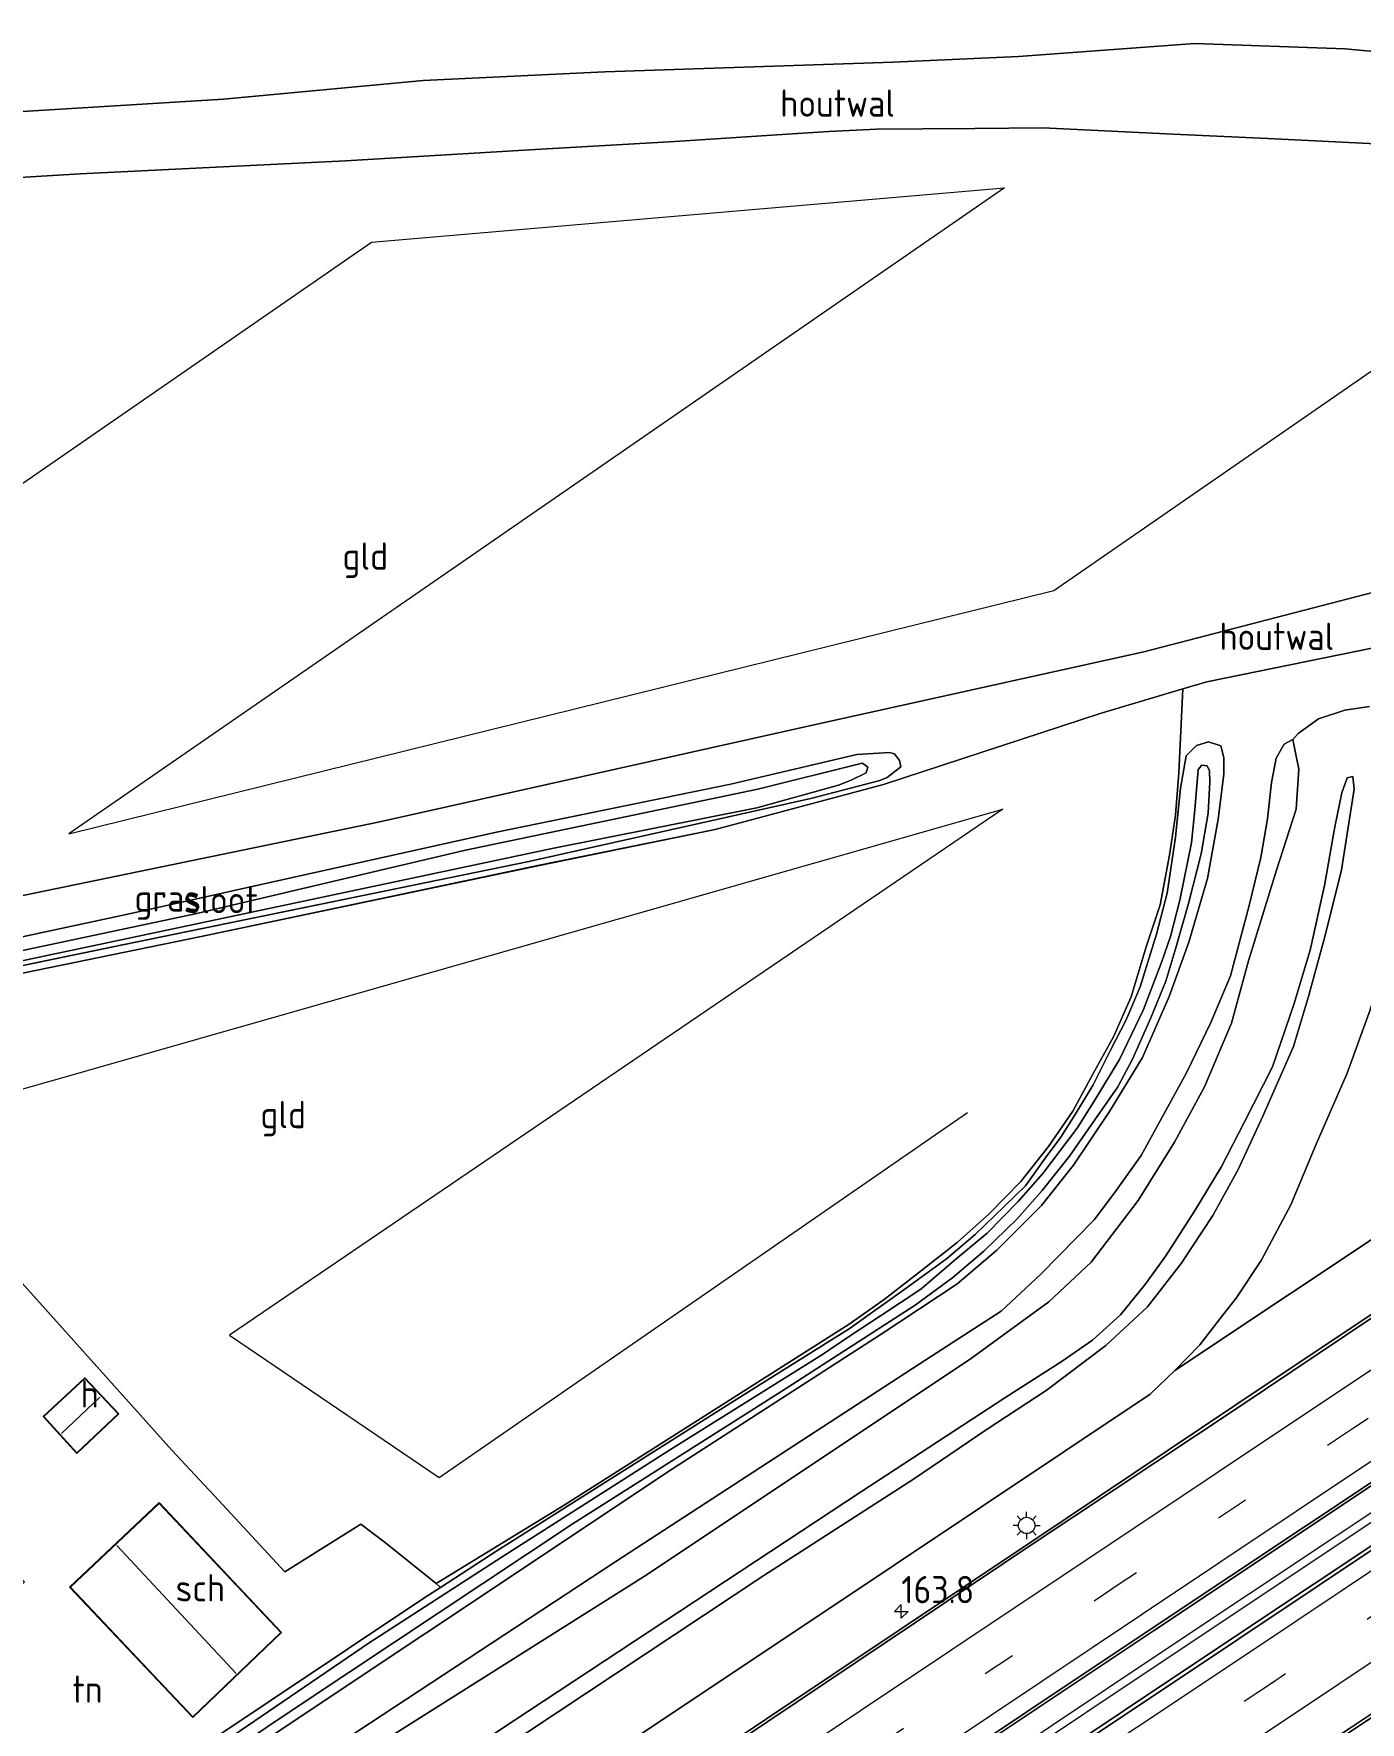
# Model space of a CAD drawing. Extents: x 253736 to 255979, y 477184 to 479215.
# Drawn here: x 254677 to 254798.5, y 477970.5 to 478125.2 of the extents above; entities that cross this region are included whole.
import ezdxf
from ezdxf.enums import TextEntityAlignment as Align

# ---------------------------------------------------------------- set-up
doc = ezdxf.new("R2010")
doc.units = 0
doc.linetypes.add('39strp', pattern=[12, 3, -9])
for name, color, linetype, lineweight in [('af-bs-doorgang', 8, 'Continuous', 18), ('af-bs-rasterhekwerk', 8, 'hekwerk', 18), ('as-bs-kilometr', 8, 'Continuous', 18), ('bp-b5-bomenstruiken', 8, 'Continuous', 18), ('bp-b5-grasland', 8, 'Continuous', 18), ('bp-b5-houtwal', 8, 'houtwal', 18), ('gr-bs-geleiderail', 8, 'geleiderail', 18), ('gw-bs-insteekwatergang', 8, 'Continuous', 18), ('gw-bs-kruinlijn', 8, 'Continuous', 18), ('gw-bs-teenlijn', 8, 'Continuous', 18), ('kd-bs-dakrand', 8, 'Continuous', 18), ('kd-bs-maaiveldlijn', 8, 'Continuous', 18), ('kd-bs-nok', 8, 'Continuous', 18), ('mk-bs-39streep 0.15', 8, '39strp', 18), ('mk-bs-streep 0.15', 8, 'Continuous', 18), ('og-b5-bebouwing', 8, 'Continuous', 18), ('og-b5-grond_ingericht', 8, 'Continuous', 18), ('og-b5-water', 8, 'Continuous', 18), ('og-bs-hoogtelijn', 8, 'Continuous', 18), ('og-bs-terreinafscheiding', 8, 'Continuous', 18), ('vh-b5-verh_soort', 8, 'Continuous', 18), ('wh-bs-waterlijn', 8, 'Continuous', 18), ('wm-bs-lichtmast', 8, 'Continuous', 18)]:
    doc.layers.add(name, color=color, linetype=linetype, lineweight=lineweight)
doc.styles.add('rtw_iso', font='isocp.shx')
doc.linetypes.add('geleiderail', pattern='A,2,-1,[175,RTW.shx,S=0.5,R=0,X=0,Y=0],-1', length=4)
doc.linetypes.add('hekwerk', pattern='A,7,-1.5,[1,RTW.shx,S=0.75,R=0,X=0,Y=0],-1.5', length=10)
doc.linetypes.add('houtwal', pattern='A,8,-1,[1,RTW.shx,S=0.75,R=45,X=0,Y=0],-1,8,-1,[4,RTW.shx,S=0.75,R=0,X=0,Y=0],-1', length=20)

# ---------------------------------------------------------------- blocks, each defined once
blk = doc.blocks.new('dtbattr-r')
at = {"style": 'rtw_iso'}
blk.add_attdef('TAG', text='', height=2.5, dxfattribs=at).set_placement((0, 0), align=Align.MIDDLE_CENTER)
blk = doc.blocks.new('RW1 Buren totaal_ACAD_1_FMEBLOCK81')
at = {"layer": 'og-b5-grond_ingericht'}
for points in [[(11.21, 8.34, 23.44), (12.99, 6.45, 23.43), (19.44, -0.56, 23.52), (26.42, 3.82, 23.41), (28.67, 2.11, 23.47), (33.32, -1.62, 23.43), (33.71, -1.97, 23.27), (32.28, -2.9, 23.31), (11.11, -17.04, 23.32), (-6.31, -28.56, 23.22), (-8.95, -25.8, 23.23), (-33.71, 1.65, 23.33), (-29.72, 6.82, 23.45), (-7.01, 28.56, 23.21), (9.09, 10.59, 23.43)], [(4.26, 13.92, 23.6), (1.13, 17.23, 23.6), (-2.69, 13.69, 23.6), (0.4, 10.3, 23.6)], [(-13.15, 8.06, 23.59), (-20.46, 1.14, 23.59), (-11.58, -8.26, 23.59), (-9.54, -6.38, 23.59), (-8.64, -7.22, 23.59), (-6.82, -5.48, 23.59), (-7.66, -4.59, 23.59), (-4.41, -1.46, 23.59)], [(-0.26, -1.96, 23.4), (11.03, -13.89, 23.4), (19.14, -6.1, 23.4), (7.94, 5.79, 23.4)]]:
    blk.add_polyline3d(points, close=True, dxfattribs=at)
blk = doc.blocks.new('RW1 Buren totaal_ACAD_1_FMEBLOCK85')
at = {"layer": 'bp-b5-grasland'}
for points in [[(68.41, 42.64, 23.9), (70.11, 40.15, 24.29), (49.96, 26.55, 24.31), (48.93, 25.79, 24.33), (48.1, 25, 24.33), (43.46, 20.61, 24.32), (22.61, -0.41, 24.1), (19.68, -3.24, 24.08), (18.08, -4.76, 24.08), (17.1, -5.62, 24.07), (15.92, -6.74, 24.07), (15.02, -7.41, 24.07), (13.95, -8.21, 24.06), (12.74, -9.11, 24.06), (10.45, -10.72, 23.97), (8.88, -11.73, 23.94), (7.82, -12.48, 23.93), (7.34, -12.73, 23.92), (-1.29, -17.69, 23.91), (-12.99, -23.71, 23.96), (-21.99, -27.29, 24.01), (-35.44, -31.88, 23.97), (-42.27, -34.07, 23.98), (-42.54, -34.16, 23.99), (-42.71, -34.21, 23.99), (-43.09, -34.35, 24), (-43.23, -34.4, 23.99), (-44.02, -34.69, 23.98), (-53.02, -37.94, 23.94), (-60.26, -40.93, 24), (-69.07, -45.64, 24.07), (-70.11, -45.6, 24.08), (-69.83, -45.42, 24.03), (-68.12, -43.99, 24.02), (-55.67, -35.74, 24.04), (-32.34, -20.11, 24.06), (-13.61, -7.76, 24.11), (6.65, 5.88, 24.14), (26.74, 19.24, 24.16), (49.57, 34.39, 24.18), (66.36, 45.64, 24.24)], [(61.24, 39.18, 23.92), (60.22, 40.95, 23.92), (58.49, 39.86, 23.92), (59.57, 38.17, 23.92)], [(44.74, 28.09, 23.88), (43.46, 29.86, 23.88), (41.69, 28.65, 23.88), (42.94, 26.89, 23.88)], [(29.57, 14.38, 23.85), (28.45, 16.01, 23.85), (26.79, 14.9, 23.85), (28.02, 13.18, 23.85)], [(12.98, 3.26, 23.84), (11.87, 4.96, 23.84), (10.06, 3.8, 23.84), (11.31, 2.19, 23.84)], [(-3.54, -8.05, 23.83), (-4.83, -6.16, 23.82), (-6.45, -7.24, 23.82), (-5.38, -8.97, 23.82)], [(-20.31, -19.01, 23.82), (-21.46, -17.25, 23.82), (-23.16, -18.38, 23.82), (-22.02, -20.17, 23.82)]]:
    blk.add_polyline3d(points, close=True, dxfattribs=at)
blk = doc.blocks.new('RW1 Buren totaal_ACAD_1_FMEBLOCK87')
at = {"layer": 'bp-b5-grasland'}
for points in [[(65.42, 15.14, 23.33), (68.41, 15.32, 23.4), (68.86, 15.18, 23.4), (69.33, 14.59, 23.41), (69.46, 14.01, 23.41), (68.2, 13.04, 23.45), (67.53, 12.76, 23.45), (61.32, 11.13, 23.39), (35.37, 5.32, 23.16), (-2.88, -2.52, 23.09), (-58.91, -14.13, 23.24), (-65.87, -15.07, 23.33), (-68.72, -15.32, 23.38), (-69.46, -14.53, 23.34), (-67.17, -13.67, 23.32), (-64.44, -13.19, 23.26), (-58.62, -11.71, 23.25), (-13.2, -2.02, 23.05), (-1.38, 0.51, 23.04), (17.02, 4.59, 23.06), (32.55, 8.04, 23.12), (53.86, 12.41, 23.2)], [(65.91, 14.33, 22.9), (56.35, 11.96, 22.9), (29.58, 6.37, 22.9), (4.95, 0.58, 22.86), (-45.71, -10.17, 22.86), (-59.04, -12.67, 22.86), (-66.66, -13.88, 22.86), (-67.67, -14.32, 22.86), (-67.7, -14.64, 22.86), (-66.08, -14.53, 22.86), (-58.49, -13.49, 22.86), (-48.51, -11.68, 22.86), (-3.56, -2.17, 22.86), (37.52, 6.53, 22.86), (56.26, 10.26, 22.86), (63.75, 12.32, 22.86), (64.91, 12.77, 22.86), (66.27, 13.44, 22.86), (66.43, 13.96, 22.86), (66.05, 14.24, 22.86)]]:
    blk.add_polyline3d(points, close=True, dxfattribs=at)
blk = doc.blocks.new('RW1 Buren totaal_ACAD_1_FMEBLOCK98')
at = {"layer": 'bp-b5-houtwal'}
for points in [[(-56.44, -22.12, 23.03), (-22.14, -15.02, 23.05), (18.22, -6.01, 23.33), (48.02, 0.57, 23.91), (84.51, 10.04, 23.61)], [(82.84, 3.75, 23.91), (53.78, -2.17, 24.04), (51.58, -2.82, 24.04), (44.02, -5.06, 23.83), (24.18, -11.58, 23.44), (8.75, -15.69, 23.15), (-7.49, -19.01, 23.18), (-38.34, -25.51, 23.07), (-89.39, -35.99, 23.17), (-106.38, -39.19, 23.3), (-120.91, -43.66, 23.04), (-123.89, -39.05, 22.95), (-125.23, -35.89, 22.92), (-126.32, -31.52, 22.89), (-126.85, -28.64, 22.81), (-128.54, -13.39, 22.67)]]:
    blk.add_polyline3d(points, dxfattribs=at)
blk.add_polyline3d([(21.72, -8.82, 23.33), (10.17, -11.55, 23.2), (-11.14, -15.92, 23.12), (-26.67, -19.37, 23.06), (-45.07, -23.45, 23.04), (-56.9, -25.98, 23.05), (-102.31, -35.67, 23.25), (-108.13, -37.15, 23.26), (-110.86, -37.63, 23.32), (-113.15, -38.49, 23.34), (-112.41, -39.28, 23.38), (-109.56, -39.03, 23.33), (-102.61, -38.09, 23.24), (-46.57, -26.48, 23.09), (-8.33, -18.64, 23.16), (17.63, -12.83, 23.39), (23.84, -11.2, 23.45), (24.51, -10.92, 23.45), (25.77, -9.95, 23.41), (25.64, -9.37, 23.41), (25.17, -8.78, 23.4), (24.72, -8.64, 23.4)], close=True, dxfattribs=at)
blk = doc.blocks.new('lantaarnpaal')
for p, q in [((-0.75, 0), (-1.25, 0)), ((-0.88, 0.88), (-0.53, 0.53)), ((0, 0.75), (0, 1.25)), ((0.53, 0.53), (0.88, 0.88)), ((0.75, 0), (1.25, 0)), ((-0.53, -0.53), (-0.88, -0.88)), ((0, -0.75), (0, -1.25)), ((0.53, -0.53), (0.88, -0.88))]:
    blk.add_line(p, q)
blk.add_circle((0, 0), 0.75)
blk = doc.blocks.new('hecto')
for p, q in [((0, 0.625), (-0.625, 0)), ((0, -0.625), (0, 0.625)), ((-0.625, 0), (0.625, 0)), ((0.625, 0), (0, -0.625))]:
    blk.add_line(p, q)
blk = doc.blocks.new('dtbattr')
at = {"style": 'rtw_iso'}
blk.add_attdef('TAG', (0.59, 0.87), '', height=2.5, dxfattribs=at)
blk = doc.blocks.new('Deel_d28hz')
at = {"layer": 'af-bs-doorgang'}
blk.add_polyline3d([(254693.498, 477991.286, 23.428), (254691.715, 477993.176, 23.44)], dxfattribs=at)
at = {"layer": 'af-bs-rasterhekwerk'}
for points in [[(254819.108, 478114.177, 23.626), (254790.001, 478115.604, 23.488), (254781.346, 478116.007, 23.554), (254769.411, 478116.594, 23.578), (254763.167, 478116.506, 23.581), (254758.421, 478116.474, 23.656), (254754.164, 478116.455, 23.731), (254749.792, 478116.239, 23.74), (254745.973, 478115.993, 23.683), (254735.697, 478115.321, 23.566), (254723.441, 478114.616, 23.323), (254705.523, 478113.57, 23.023), (254681.198, 478112.364, 22.936), (254670.053, 478111.68, 22.909)], [(254674.195, 478045.883, 23.029), (254708.497, 478052.983, 23.047), (254748.851, 478061.984, 23.326), (254778.657, 478068.564, 23.908), (254815.138, 478078.041, 23.614)], [(254864.426, 478082.682, 23.962), (254813.477, 478071.745, 23.911), (254784.411, 478065.833, 24.04), (254782.215, 478065.182, 24.04), (254774.653, 478062.941, 23.827), (254754.812, 478056.421, 23.44), (254739.384, 478052.313, 23.149), (254723.146, 478048.987, 23.179), (254692.291, 478042.491, 23.074), (254641.238, 478032.011, 23.173), (254624.25, 478028.811, 23.302), (254625.192, 478022.027, 23.251)], [(254713.83, 477983.224, 23.428), (254725.534, 477990.417, 23.095), (254751.651, 478006.987, 23.119), (254754.863, 478009.242, 23.197), (254758.278, 478011.893, 23.254), (254761.539, 478014.473, 23.245), (254764.451, 478017.066, 23.284), (254767.382, 478020.044, 23.269), (254769.905, 478023.264, 23.284), (254772.137, 478026.51, 23.284), (254773.972, 478029.876, 23.284), (254775.883, 478033.296, 23.491), (254777.48, 478036.985, 23.572), (254778.863, 478041.543, 23.68), (254780.144, 478045.411, 23.74), (254780.992, 478049.94, 23.821), (254781.544, 478053.606, 23.83), (254781.854, 478057.501, 23.83), (254782.215, 478065.182, 24.04)], [(254625.698, 478019.52, 23.245), (254650.782, 477991.662, 23.452), (254673.492, 478013.396, 23.209), (254689.596, 477995.429, 23.431), (254691.715, 477993.176, 23.44)], [(254693.498, 477991.286, 23.428), (254699.949, 477984.282, 23.518), (254706.923, 477988.66, 23.413), (254709.176, 477986.95, 23.467), (254713.83, 477983.224, 23.428)]]:
    blk.add_polyline3d(points, dxfattribs=at)
at = {"layer": 'bp-b5-bomenstruiken'}
for points in [[(254799.387, 478035.776, 23.854), (254797.278, 478029.983, 23.833), (254794.429, 478023.487, 23.89), (254792.124, 478017.92, 23.896), (254789.411, 478012.831, 23.983), (254787.118, 478009.358, 23.992), (254785.848, 478007.775, 23.992), (254783.768, 478005.081, 23.992), (254781.479, 478002.751, 23.968), (254779.223, 478000.576, 23.974), (254755.861, 477984.978, 24.272), (254730.821, 477968.255, 24.242)], [(254716.651, 477965.949, 27.973), (254743.835, 477983.96, 27.841), (254757.566, 477992.782, 27.679), (254764.314, 477997.365, 27.682), (254769.709, 478000.908, 27.676), (254775.157, 478005.03, 27.676), (254778.985, 478008.561, 27.676), (254782.065, 478012.532, 27.676), (254784.981, 478016.946, 27.676), (254787.299, 478021.139, 27.649), (254789.549, 478026.035, 27.64), (254792.351, 478032.425, 27.655), (254793.728, 478037.013, 27.634), (254795.289, 478042.71, 27.577), (254796.76, 478048.62, 27.55), (254797.917, 478056.006, 27.595), (254797.793, 478057.141, 27.598), (254797.266, 478057.048, 27.592), (254796.778, 478055.649, 27.598), (254796.151, 478052.531, 27.583), (254795.203, 478047.155, 27.568), (254793.897, 478041.248, 27.574), (254792.389, 478036.258, 27.568), (254790.446, 478030.561, 27.574), (254787.853, 478025.453, 27.544), (254785.736, 478021.36, 27.526), (254783.305, 478017.326, 27.532), (254780.68, 478013.24, 27.544), (254778.747, 478010.597, 27.553), (254776.526, 478007.853, 27.547), (254773.942, 478005.507, 27.544), (254771.165, 478003.579, 27.544), (254765.917, 478000.228, 27.577), (254752.798, 477991.665, 27.745), (254720.885, 477970.603, 27.763), (254687.822, 477948.645, 27.835)], [(254692.124, 477958.156, 24.295), (254733.145, 477984.049, 24.325), (254762.861, 478003.875, 24.772), (254769.964, 478009.042, 24.772), (254773.836, 478012.675, 24.772), (254778.135, 478018.306, 24.772), (254781.464, 478023.654, 24.772), (254784.223, 478028.728, 24.772), (254786.68, 478034.556, 24.772), (254788.242, 478040.269, 24.772), (254790.797, 478048.576, 24.91), (254792.593, 478054.173, 25.021), (254792.846, 478057.832, 24.895), (254792.548, 478059.323, 24.505), (254792.305, 478060.543, 24.076), (254792.796, 478061.093, 23.938), (254794.65, 478062.426, 23.989), (254797.066, 478063.23, 24.007), (254799.325, 478063.554, 24.004)], [(254687.822, 477948.645, 27.835), (254720.885, 477970.603, 27.763), (254752.798, 477991.665, 27.745), (254765.917, 478000.228, 27.577), (254771.165, 478003.579, 27.544), (254773.942, 478005.507, 27.544), (254776.526, 478007.853, 27.547), (254778.747, 478010.597, 27.553), (254780.68, 478013.24, 27.544), (254783.305, 478017.326, 27.532), (254785.736, 478021.36, 27.526), (254787.853, 478025.453, 27.544), (254790.446, 478030.561, 27.574), (254792.389, 478036.258, 27.568), (254793.897, 478041.248, 27.574), (254795.203, 478047.155, 27.568), (254796.151, 478052.531, 27.583), (254796.778, 478055.649, 27.598), (254797.266, 478057.048, 27.592), (254797.793, 478057.141, 27.598), (254797.917, 478056.006, 27.595), (254796.76, 478048.62, 27.55), (254795.289, 478042.71, 27.577), (254793.728, 478037.013, 27.634), (254792.351, 478032.425, 27.655), (254789.549, 478026.035, 27.64), (254787.299, 478021.139, 27.649), (254784.981, 478016.946, 27.676), (254782.065, 478012.532, 27.676), (254778.985, 478008.561, 27.676), (254775.157, 478005.03, 27.676), (254769.709, 478000.908, 27.676), (254764.314, 477997.365, 27.682), (254757.566, 477992.782, 27.679), (254743.835, 477983.96, 27.841), (254716.651, 477965.949, 27.973)]]:
    blk.add_polyline3d(points, dxfattribs=at)
blk.add_polyline3d([(254781.479, 478002.751, 23.968), (254783.768, 478005.081, 23.992), (254785.848, 478007.775, 23.992), (254787.118, 478009.358, 23.992), (254789.411, 478012.831, 23.983), (254792.124, 478017.92, 23.896), (254794.429, 478023.487, 23.89), (254797.278, 478029.983, 23.833), (254799.387, 478035.776, 23.854), (254800.918, 478040.955, 23.878), (254802.589, 478046.702, 23.791), (254803.734, 478053, 23.935), (254804.336, 478056.415, 23.998), (254804.489, 478059.772, 24.001), (254803.858, 478061.332, 23.998), (254804.869, 478060.218, 24.001), (254826.367, 478033.155, 23.965), (254802.772, 478016.894, 23.935)], close=True, dxfattribs=at)
at = {"layer": 'bp-b5-grasland'}
for points in [[(254811.656, 478015.995, 24.176), (254787.08, 477999.6, 24.125), (254768.385, 477987.075, 24.099), (254744.075, 477970.831, 24.054), (254725.26, 477958.29, 24.055), (254703.418, 477943.798, 24.032), (254674.721, 477924.707, 23.933), (254653.365, 477910.435, 23.909), (254634.381, 477897.669, 23.85), (254614.586, 477884.401, 23.847), (254593.314, 477870.076, 23.795), (254570.189, 477854.53, 23.781), (254570.122, 477854.485, 23.781), (254567.461, 477858.338, 23.451), (254598.195, 477879.697, 23.503), (254635.935, 477905.967, 23.632), (254672.975, 477929.433, 23.722), (254683.401, 477936.523, 24.176), (254706.595, 477952.021, 24.211), (254730.821, 477968.255, 24.242), (254755.861, 477984.978, 24.272), (254779.223, 478000.576, 23.974), (254781.479, 478002.751, 23.968), (254802.772, 478016.894, 23.935)], [(254799.325, 478063.554, 24.004), (254797.066, 478063.23, 24.007), (254794.65, 478062.426, 23.989), (254792.796, 478061.093, 23.938), (254792.305, 478060.543, 24.076), (254791.503, 478060.119, 23.92), (254790.764, 478058.845, 23.92), (254790.339, 478056.598, 23.926), (254789.985, 478053.264, 23.965), (254789.382, 478049.749, 23.905), (254788.288, 478045.348, 23.842), (254786.589, 478038.882, 23.716), (254784.787, 478034.607, 23.671), (254782.548, 478030.02, 23.533), (254780.324, 478025.951, 23.527), (254778.402, 478022.436, 23.431), (254775.972, 478019.023, 23.314), (254774.103, 478016.545, 23.266), (254769.221, 478011.562, 23.254), (254765.591, 478008.186, 23.227), (254758.687, 478003.724, 23.221), (254730.291, 477985.235, 23.146), (254694.238, 477961.537, 23.365)], [(254691.914, 477964.732, 23.209), (254712.864, 477978.674, 23.212), (254735.482, 477993.73, 23.104), (254754.587, 478006.064, 23.104), (254761.532, 478010.647, 23.098), (254765.171, 478013.773, 23.146), (254769.269, 478017.853, 23.146), (254772.21, 478021.544, 23.29), (254775.505, 478026.466, 23.338), (254778.521, 478031.411, 23.398), (254780.976, 478036.994, 23.506), (254782.778, 478041.964, 23.656), (254784.492, 478047.813, 23.722), (254785.46, 478053.244, 23.764), (254785.968, 478057.376, 23.812), (254785.99, 478058.89, 23.809), (254785.714, 478059.975, 23.794), (254784.591, 478060.326, 23.776), (254783.472, 478059.998, 23.779), (254782.537, 478059.034, 23.779), (254782.02, 478056.097, 23.788), (254781.546, 478051.603, 23.776), (254780.794, 478046.482, 23.674), (254779.818, 478042.697, 23.653), (254778.31, 478037.886, 23.5), (254777.041, 478034.852, 23.488), (254775.604, 478032.086, 23.467), (254774.015, 478028.917, 23.461), (254772.371, 478026.193, 23.374), (254771.047, 478024.103, 23.329), (254769.719, 478022.305, 23.272), (254767.802, 478019.659, 23.173), (254764.977, 478016.914, 23.23), (254763.193, 478015.21, 23.203), (254760.571, 478012.982, 23.203), (254756.878, 478010.295, 23.203), (254751.652, 478006.544, 23.203), (254741.953, 478000.485, 23.149), (254719.373, 477986.208, 23.119), (254714.214, 477982.87, 23.267), (254713.83, 477983.224, 23.428), (254725.534, 477990.417, 23.095), (254751.651, 478006.987, 23.119), (254754.863, 478009.242, 23.197), (254758.278, 478011.893, 23.254), (254761.539, 478014.473, 23.245), (254764.451, 478017.066, 23.284), (254767.382, 478020.044, 23.269), (254769.905, 478023.264, 23.284), (254772.137, 478026.51, 23.284), (254773.972, 478029.876, 23.284), (254775.883, 478033.296, 23.491), (254777.48, 478036.985, 23.572), (254778.863, 478041.543, 23.68), (254780.144, 478045.411, 23.74), (254780.992, 478049.94, 23.821), (254781.544, 478053.606, 23.83), (254781.854, 478057.501, 23.83), (254782.215, 478065.182, 24.04), (254784.411, 478065.833, 24.04), (254813.477, 478071.745, 23.911)], [(254694.238, 477961.537, 23.365), (254730.291, 477985.235, 23.146), (254758.687, 478003.724, 23.221), (254765.591, 478008.186, 23.227), (254769.221, 478011.562, 23.254), (254774.103, 478016.545, 23.266), (254775.972, 478019.023, 23.314), (254778.402, 478022.436, 23.431), (254780.324, 478025.951, 23.527), (254782.548, 478030.02, 23.533), (254784.787, 478034.607, 23.671), (254786.589, 478038.882, 23.716), (254788.288, 478045.348, 23.842), (254789.382, 478049.749, 23.905), (254789.985, 478053.264, 23.965), (254790.339, 478056.598, 23.926), (254790.764, 478058.845, 23.92), (254791.503, 478060.119, 23.92), (254792.305, 478060.543, 24.076), (254792.548, 478059.323, 24.505), (254792.846, 478057.832, 24.895), (254792.593, 478054.173, 25.021), (254790.797, 478048.576, 24.91), (254788.242, 478040.269, 24.772), (254786.68, 478034.556, 24.772), (254784.223, 478028.728, 24.772), (254781.464, 478023.654, 24.772), (254778.135, 478018.306, 24.772), (254773.836, 478012.675, 24.772), (254769.964, 478009.042, 24.772), (254762.861, 478003.875, 24.772), (254733.145, 477984.049, 24.325), (254692.124, 477958.156, 24.295)], [(254680.928, 477958.444, 22.42), (254701.828, 477972.425, 22.435), (254726.292, 477988.668, 22.546), (254745.493, 478000.834, 22.57), (254757.701, 478008.73, 22.561), (254761.163, 478011.266, 22.561), (254763.988, 478013.68, 22.561), (254767.037, 478016.63, 22.561), (254769.338, 478019.242, 22.57), (254771.84, 478022.377, 22.57), (254773.532, 478024.794, 22.57), (254776.267, 478028.715, 22.57), (254777.628, 478031.257, 22.573), (254779.304, 478035.039, 22.57), (254780.653, 478038.391, 22.57), (254781.582, 478041.47, 22.663), (254782.747, 478045.513, 22.66), (254783.904, 478050.072, 22.66), (254784.535, 478053.783, 22.672), (254784.693, 478056.634, 22.669), (254784.655, 478057.668, 22.657), (254784.457, 478058.144, 22.651), (254783.969, 478058.207, 22.648), (254783.639, 478057.785, 22.648), (254783.328, 478054.103, 22.645), (254783.029, 478051.079, 22.645), (254781.953, 478045.835, 22.642), (254781.086, 478042.508, 22.642), (254780.287, 478040.212, 22.642), (254778.624, 478035.8, 22.639), (254776.427, 478031.232, 22.639), (254774.114, 478027.408, 22.636), (254772.547, 478024.941, 22.63), (254769.388, 478020.8, 22.636), (254767.154, 478018.233, 22.633), (254764.285, 478015.329, 22.633), (254761.438, 478012.936, 22.633), (254758.211, 478010.193, 22.633), (254754.525, 478007.737, 22.639), (254751.6, 478005.838, 22.639), (254749.201, 478004.207, 22.639), (254735.293, 477995.489, 22.621), (254719.858, 477985.67, 22.531), (254707.696, 477977.782, 22.558), (254682.717, 477960.737, 22.516)], [(254691.611, 477967.804, 23.317), (254712.784, 477981.945, 23.308), (254714.214, 477982.87, 23.267), (254719.373, 477986.208, 23.119), (254741.953, 478000.485, 23.149), (254751.652, 478006.544, 23.203), (254756.878, 478010.295, 23.203), (254760.571, 478012.982, 23.203), (254763.193, 478015.21, 23.203), (254764.977, 478016.914, 23.23), (254767.802, 478019.659, 23.173), (254769.719, 478022.305, 23.272), (254771.047, 478024.103, 23.329), (254772.371, 478026.193, 23.374), (254774.015, 478028.917, 23.461), (254775.604, 478032.086, 23.467), (254777.041, 478034.852, 23.488), (254778.31, 478037.886, 23.5), (254779.818, 478042.697, 23.653), (254780.794, 478046.482, 23.674), (254781.546, 478051.603, 23.776), (254782.02, 478056.097, 23.788), (254782.537, 478059.034, 23.779), (254783.472, 478059.998, 23.779), (254784.591, 478060.326, 23.776), (254785.714, 478059.975, 23.794), (254785.99, 478058.89, 23.809), (254785.968, 478057.376, 23.812), (254785.46, 478053.244, 23.764), (254784.492, 478047.813, 23.722), (254782.778, 478041.964, 23.656), (254780.976, 478036.994, 23.506), (254778.521, 478031.411, 23.398), (254775.505, 478026.466, 23.338), (254772.21, 478021.544, 23.29), (254769.269, 478017.853, 23.146), (254765.171, 478013.773, 23.146), (254761.532, 478010.647, 23.098), (254754.587, 478006.064, 23.104), (254735.482, 477993.73, 23.104), (254712.864, 477978.674, 23.212), (254691.914, 477964.732, 23.209)], [(254808.473, 477992.648, 24.458), (254787.137, 477978.453, 24.426), (254766.478, 477964.668, 24.399)], [(254756.442, 477963.491, 24.349), (254779.523, 477978.88, 24.389), (254800.761, 477993.039, 24.412)]]:
    blk.add_polyline3d(points, dxfattribs=at)
at = {"layer": 'bp-b5-houtwal'}
for points in [[(254819.108, 478114.177, 23.626), (254790.001, 478115.604, 23.488), (254781.346, 478116.007, 23.554), (254769.411, 478116.594, 23.578), (254763.167, 478116.506, 23.581), (254758.421, 478116.474, 23.656), (254754.164, 478116.455, 23.731), (254749.792, 478116.239, 23.74), (254745.973, 478115.993, 23.683), (254735.697, 478115.321, 23.566), (254723.441, 478114.616, 23.323), (254705.523, 478113.57, 23.023), (254681.198, 478112.364, 22.936), (254670.053, 478111.68, 22.909)], [(254674.937, 478118.014, 23.89), (254694.339, 478119.206, 23.986), (254712.637, 478120.924, 24.109), (254729.266, 478121.7, 24.337), (254755.695, 478122.586, 24.487), (254767.182, 478123.114, 24.562), (254783.327, 478124.303, 24.697), (254797.093, 478123.831, 24.679), (254815.37, 478122.111, 24.727)]]:
    blk.add_polyline3d(points, dxfattribs=at)
at = {"layer": 'gr-bs-geleiderail'}
for points in [[(254887.548, 478048.365, 25.219), (254836.709, 478014.479, 25.204), (254780.114, 477976.81, 25.081), (254735.765, 477947.176, 25.066), (254688.048, 477915.298, 24.958), (254637.084, 477881.188, 24.853), (254589.402, 477849.236, 24.748), (254578.566, 477842.017, 24.751)], [(254578.984, 477841.388, 24.736), (254617.512, 477867.203, 24.766), (254657.46, 477893.966, 24.946), (254698.404, 477921.353, 25.006), (254741.719, 477950.304, 25.087), (254783.827, 477978.401, 25.111), (254825.976, 478006.507, 25.168), (254872.647, 478037.61, 25.207), (254888.005, 478047.827, 25.219)]]:
    blk.add_polyline3d(points, dxfattribs=at)
at = {"layer": 'gw-bs-insteekwatergang'}
for points in [[(254691.914, 477964.732, 23.209), (254712.864, 477978.674, 23.212), (254735.482, 477993.73, 23.104), (254754.587, 478006.064, 23.104), (254761.532, 478010.647, 23.098), (254765.171, 478013.773, 23.146), (254769.269, 478017.853, 23.146), (254772.21, 478021.544, 23.29), (254775.505, 478026.466, 23.338), (254778.521, 478031.411, 23.398), (254780.976, 478036.994, 23.506), (254782.778, 478041.964, 23.656), (254784.492, 478047.813, 23.722), (254785.46, 478053.244, 23.764), (254785.968, 478057.376, 23.812), (254785.99, 478058.89, 23.809), (254785.714, 478059.975, 23.794), (254784.591, 478060.326, 23.776), (254783.472, 478059.998, 23.779), (254782.537, 478059.034, 23.779), (254782.02, 478056.097, 23.788), (254781.546, 478051.603, 23.776), (254780.794, 478046.482, 23.674), (254779.818, 478042.697, 23.653), (254778.31, 478037.886, 23.5), (254777.041, 478034.852, 23.488), (254775.604, 478032.086, 23.467), (254774.015, 478028.917, 23.461), (254772.371, 478026.193, 23.374), (254771.047, 478024.103, 23.329), (254769.719, 478022.305, 23.272), (254767.802, 478019.659, 23.173), (254764.977, 478016.914, 23.23), (254763.193, 478015.21, 23.203), (254760.571, 478012.982, 23.203), (254756.878, 478010.295, 23.203), (254751.652, 478006.544, 23.203), (254741.953, 478000.485, 23.149), (254719.373, 477986.208, 23.119), (254714.214, 477982.87, 23.267), (254712.784, 477981.945, 23.308), (254691.611, 477967.804, 23.317)], [(254752.357, 478059.177, 23.326), (254740.804, 478056.445, 23.203), (254719.495, 478052.082, 23.122), (254703.964, 478048.632, 23.056), (254685.564, 478044.549, 23.044), (254673.737, 478042.019, 23.05), (254628.324, 478032.329, 23.251), (254622.5, 478030.853, 23.26), (254619.771, 478030.364, 23.317), (254617.481, 478029.504, 23.338), (254618.221, 478028.72, 23.377), (254621.072, 478028.972, 23.329), (254628.027, 478029.91, 23.242), (254684.065, 478041.52, 23.095), (254722.307, 478049.36, 23.158), (254748.262, 478055.165, 23.386), (254754.474, 478056.794, 23.455), (254755.142, 478057.082, 23.452), (254756.401, 478058.047, 23.407), (254756.276, 478058.633, 23.413), (254755.8, 478059.223, 23.401), (254755.354, 478059.357, 23.398), (254752.357, 478059.177, 23.326)]]:
    blk.add_polyline3d(points, dxfattribs=at)
at = {"layer": 'gw-bs-kruinlijn'}
for points in [[(254837.527, 478122.084, 25.219), (254815.37, 478122.111, 24.727), (254797.093, 478123.831, 24.679), (254783.327, 478124.303, 24.697), (254767.182, 478123.114, 24.562), (254755.695, 478122.586, 24.487), (254729.266, 478121.7, 24.337), (254712.637, 478120.924, 24.109), (254694.339, 478119.206, 23.986), (254674.937, 478118.014, 23.89), (254654.239, 478117.062, 23.716), (254630.423, 478115.944, 23.587), (254615.269, 478116.36, 23.476)], [(254687.822, 477948.645, 27.835), (254720.885, 477970.603, 27.763), (254752.798, 477991.665, 27.745), (254765.917, 478000.228, 27.577), (254771.165, 478003.579, 27.544), (254773.942, 478005.507, 27.544), (254776.526, 478007.853, 27.547), (254778.747, 478010.597, 27.553), (254780.68, 478013.24, 27.544), (254783.305, 478017.326, 27.532), (254785.736, 478021.36, 27.526), (254787.853, 478025.453, 27.544), (254790.446, 478030.561, 27.574), (254792.389, 478036.258, 27.568), (254793.897, 478041.248, 27.574), (254795.203, 478047.155, 27.568), (254796.151, 478052.531, 27.583), (254796.778, 478055.649, 27.598), (254797.266, 478057.048, 27.592), (254797.793, 478057.141, 27.598), (254797.917, 478056.006, 27.595), (254796.76, 478048.62, 27.55), (254795.289, 478042.71, 27.577), (254793.728, 478037.013, 27.634), (254792.351, 478032.425, 27.655), (254789.549, 478026.035, 27.64), (254787.299, 478021.139, 27.649), (254784.981, 478016.946, 27.676), (254782.065, 478012.532, 27.676), (254778.985, 478008.561, 27.676), (254775.157, 478005.03, 27.676), (254769.709, 478000.908, 27.676), (254764.314, 477997.365, 27.682), (254757.566, 477992.782, 27.679), (254743.835, 477983.96, 27.841), (254716.651, 477965.949, 27.973)]]:
    blk.add_polyline3d(points, dxfattribs=at)
at = {"layer": 'gw-bs-teenlijn'}
for points in [[(254558.492, 477871.327, 23.37), (254584.31, 477889.247, 23.209), (254617.384, 477911.593, 23.347), (254654.902, 477936.313, 23.257), (254694.238, 477961.537, 23.365), (254730.291, 477985.235, 23.146), (254758.687, 478003.724, 23.221), (254765.591, 478008.186, 23.227), (254769.221, 478011.562, 23.254), (254774.103, 478016.545, 23.266), (254775.972, 478019.023, 23.314), (254778.402, 478022.436, 23.431), (254780.324, 478025.951, 23.527), (254782.548, 478030.02, 23.533), (254784.787, 478034.607, 23.671), (254786.589, 478038.882, 23.716), (254788.288, 478045.348, 23.842), (254789.382, 478049.749, 23.905), (254789.985, 478053.264, 23.965), (254790.339, 478056.598, 23.926), (254790.764, 478058.845, 23.92), (254791.503, 478060.119, 23.92), (254792.305, 478060.543, 24.076)], [(254803.858, 478061.332, 23.998), (254804.489, 478059.772, 24.001), (254804.336, 478056.415, 23.998), (254803.734, 478053, 23.935), (254802.589, 478046.702, 23.791), (254800.918, 478040.955, 23.878), (254799.387, 478035.776, 23.854), (254797.278, 478029.983, 23.833), (254794.429, 478023.487, 23.89), (254792.124, 478017.92, 23.896), (254789.411, 478012.831, 23.983), (254787.118, 478009.358, 23.992), (254785.848, 478007.775, 23.992), (254783.768, 478005.081, 23.992), (254781.479, 478002.751, 23.968)], [(254779.223, 478000.576, 23.974), (254755.861, 477984.978, 24.272), (254730.821, 477968.255, 24.242), (254706.595, 477952.021, 24.211), (254683.401, 477936.523, 24.176), (254672.975, 477929.433, 23.722)]]:
    blk.add_polyline3d(points, dxfattribs=at)
at = {"layer": 'kd-bs-dakrand'}
for points in [[(254684.696, 477998.759, 25.63), (254681.631, 478002.003, 25.675), (254677.887, 477998.531, 25.657), (254680.906, 477995.209, 25.648), (254684.696, 477998.759, 25.63)], [(254688.439, 477990.561, 26.089), (254680.318, 477982.881, 26.086), (254691.537, 477971.026, 26.155), (254699.578, 477978.738, 25.99), (254688.439, 477990.561, 26.089)]]:
    blk.add_polyline3d(points, dxfattribs=at)
at = {"layer": 'kd-bs-maaiveldlijn'}
for points in [[(254684.766, 477998.757, 23.6), (254681.633, 478002.073, 23.6), (254677.817, 477998.534, 23.6), (254680.903, 477995.138, 23.6), (254684.766, 477998.757, 23.6)], [(254680.247, 477982.883, 23.401), (254691.535, 477970.955, 23.401), (254699.648, 477978.736, 23.401), (254688.441, 477990.631, 23.401), (254680.247, 477982.883, 23.401)]]:
    blk.add_polyline3d(points, dxfattribs=at)
at = {"layer": 'kd-bs-nok'}
for points in [[(254679.51, 477996.957, 26.098), (254683, 478000.29, 26.14)], [(254695.491, 477974.99, 29.47), (254684.579, 477986.711, 29.464)]]:
    blk.add_polyline3d(points, dxfattribs=at)
at = {"layer": 'mk-bs-39streep 0.15'}
for points in [[(254883.58, 478054.626, 24.487), (254861.941, 478040.245, 24.45), (254840.072, 478025.678, 24.442), (254819.16, 478011.696, 24.407), (254797.963, 477997.523, 24.378), (254776.582, 477983.272, 24.334), (254753.288, 477967.702, 24.328), (254731.256, 477953.004, 24.278), (254706.829, 477936.622, 24.236), (254681.377, 477919.613, 24.194), (254655.802, 477902.493, 24.154), (254633.811, 477887.793, 24.114), (254610.283, 477872.038, 24.075), (254588.652, 477857.496, 24.039), (254579.814, 477851.556, 24.02), (254574.567, 477848.047, 24.011)], [(254892.201, 478041.997, 24.488), (254873.109, 478029.261, 24.455), (254852.243, 478015.401, 24.422), (254832.858, 478002.394, 24.397), (254811.588, 477988.273, 24.386), (254790.348, 477974.078, 24.36), (254769.955, 477960.515, 24.338), (254743.066, 477942.513, 24.296), (254723.212, 477929.287, 24.252), (254706.749, 477918.255, 24.247), (254686.742, 477904.965, 24.227), (254668.261, 477892.574, 24.192), (254647.69, 477878.743, 24.14), (254625.089, 477863.642, 24.079), (254603.925, 477849.445, 24.063), (254587.171, 477838.237, 24.058), (254583.19, 477835.56, 24.051)]]:
    blk.add_polyline3d(points, dxfattribs=at)
at = {"layer": 'mk-bs-streep 0.15'}
for points in [[(254881.581, 478057.554, 24.435), (254860.922, 478043.804, 24.407), (254835.441, 478026.795, 24.372), (254809.399, 478009.395, 24.36), (254785.464, 477993.412, 24.313), (254761.074, 477977.156, 24.272), (254736.048, 477960.442, 24.242), (254711.823, 477944.209, 24.211), (254688.624, 477928.707, 24.176), (254664.043, 477912.276, 24.116), (254637.213, 477894.299, 24.082), (254619.284, 477882.282, 24.042), (254595.703, 477866.448, 24.002), (254572.733, 477851.046, 23.965), (254572.572, 477850.936, 23.965)], [(254885.524, 478051.778, 24.563), (254863.562, 478037.158, 24.519), (254842.039, 478022.814, 24.521), (254820.853, 478008.645, 24.487), (254799.7, 477994.559, 24.454), (254778.542, 477980.405, 24.432), (254755.468, 477964.982, 24.397), (254733.043, 477950.06, 24.361), (254708.781, 477933.79, 24.308), (254683.229, 477916.707, 24.27), (254657.678, 477899.638, 24.224), (254635.873, 477885.033, 24.185), (254612.167, 477869.137, 24.157), (254590.994, 477854.914, 24.111), (254581.663, 477848.613, 24.093), (254576.537, 477845.194, 24.086)], [(254890.251, 478044.853, 24.572), (254871.075, 478032.056, 24.528), (254850.195, 478018.181, 24.51), (254830.845, 478005.252, 24.483), (254809.654, 477991.163, 24.473), (254788.326, 477976.91, 24.447), (254767.682, 477963.175, 24.416), (254741.007, 477945.322, 24.382), (254721.144, 477932.066, 24.357), (254704.643, 477921.022, 24.339), (254684.791, 477907.817, 24.309), (254666.184, 477895.366, 24.275), (254645.766, 477881.676, 24.234), (254623.028, 477866.454, 24.189), (254601.845, 477852.228, 24.15), (254585.228, 477841.067, 24.132), (254581.237, 477838.388, 24.125)], [(254667.607, 477887.984, 24.13), (254695.119, 477906.382, 24.168), (254713.185, 477918.417, 24.185), (254734.84, 477932.865, 24.187), (254751.521, 477944.01, 24.228), (254771.875, 477957.637, 24.26), (254792.267, 477971.199, 24.282), (254813.506, 477985.394, 24.308), (254834.779, 477999.516, 24.319), (254854.164, 478012.524, 24.344), (254875.026, 478026.381, 24.377), (254894.152, 478039.139, 24.409)]]:
    blk.add_polyline3d(points, dxfattribs=at)
at = {"layer": 'og-b5-bebouwing'}
for points in [[(254684.766, 477998.757, 23.6), (254680.903, 477995.138, 23.6), (254677.817, 477998.534, 23.6), (254681.633, 478002.073, 23.6)], [(254680.247, 477982.883, 23.401), (254688.441, 477990.631, 23.401), (254699.648, 477978.736, 23.401), (254691.535, 477970.955, 23.401)]]:
    blk.add_polyline3d(points, close=True, dxfattribs=at)
at = {"layer": 'og-b5-grond_ingericht'}
blk.add_polyline3d([(254837.527, 478122.084, 25.219), (254815.37, 478122.111, 24.727), (254797.093, 478123.831, 24.679), (254783.327, 478124.303, 24.697), (254767.182, 478123.114, 24.562), (254755.695, 478122.586, 24.487), (254729.266, 478121.7, 24.337), (254712.637, 478120.924, 24.109), (254694.339, 478119.206, 23.986), (254674.937, 478118.014, 23.89), (254654.239, 478117.062, 23.716), (254630.423, 478115.944, 23.587), (254615.269, 478116.36, 23.476), (254771.01, 478219.519, 23.348)], close=True, dxfattribs=at)
for points in [[(254815.138, 478078.041, 23.614), (254778.657, 478068.564, 23.908), (254748.851, 478061.984, 23.326), (254708.497, 478052.983, 23.047), (254674.195, 478045.883, 23.029)], [(254670.053, 478111.68, 22.909), (254681.198, 478112.364, 22.936), (254705.523, 478113.57, 23.023), (254723.441, 478114.616, 23.323), (254735.697, 478115.321, 23.566), (254745.973, 478115.993, 23.683), (254749.792, 478116.239, 23.74), (254754.164, 478116.455, 23.731), (254758.421, 478116.474, 23.656), (254763.167, 478116.506, 23.581), (254769.411, 478116.594, 23.578), (254781.346, 478116.007, 23.554), (254790.001, 478115.604, 23.488), (254819.108, 478114.177, 23.626)], [(254641.238, 478032.011, 23.173), (254692.291, 478042.491, 23.074), (254723.146, 478048.987, 23.179), (254739.384, 478052.313, 23.149), (254754.812, 478056.421, 23.44), (254774.653, 478062.941, 23.827), (254782.215, 478065.182, 24.04), (254781.854, 478057.501, 23.83), (254781.544, 478053.606, 23.83), (254780.992, 478049.94, 23.821), (254780.144, 478045.411, 23.74), (254778.863, 478041.543, 23.68), (254777.48, 478036.985, 23.572), (254775.883, 478033.296, 23.491), (254773.972, 478029.876, 23.284), (254772.137, 478026.51, 23.284), (254769.905, 478023.264, 23.284), (254767.382, 478020.044, 23.269), (254764.451, 478017.066, 23.284), (254761.539, 478014.473, 23.245), (254758.278, 478011.893, 23.254), (254754.863, 478009.242, 23.197), (254751.651, 478006.987, 23.119), (254725.534, 477990.417, 23.095), (254713.83, 477983.224, 23.428), (254709.176, 477986.95, 23.467), (254706.923, 477988.66, 23.413), (254699.949, 477984.282, 23.518), (254693.498, 477991.286, 23.428), (254691.715, 477993.176, 23.44), (254689.596, 477995.429, 23.431), (254673.492, 478013.396, 23.209)]]:
    blk.add_polyline3d(points, dxfattribs=at)
at = {"layer": 'og-b5-water'}
blk.add_polyline3d([(254682.717, 477960.737, 22.516), (254707.696, 477977.782, 22.558), (254719.858, 477985.67, 22.531), (254735.293, 477995.489, 22.621), (254749.201, 478004.207, 22.639), (254751.6, 478005.838, 22.639), (254754.525, 478007.737, 22.639), (254758.211, 478010.193, 22.633), (254761.438, 478012.936, 22.633), (254764.285, 478015.329, 22.633), (254767.154, 478018.233, 22.633), (254769.388, 478020.8, 22.636), (254772.547, 478024.941, 22.63), (254774.114, 478027.408, 22.636), (254776.427, 478031.232, 22.639), (254778.624, 478035.8, 22.639), (254780.287, 478040.212, 22.642), (254781.086, 478042.508, 22.642), (254781.953, 478045.835, 22.642), (254783.029, 478051.079, 22.645), (254783.328, 478054.103, 22.645), (254783.639, 478057.785, 22.648), (254783.969, 478058.207, 22.648), (254784.457, 478058.144, 22.651), (254784.655, 478057.668, 22.657), (254784.693, 478056.634, 22.669), (254784.535, 478053.783, 22.672), (254783.904, 478050.072, 22.66), (254782.747, 478045.513, 22.66), (254781.582, 478041.47, 22.663), (254780.653, 478038.391, 22.57), (254779.304, 478035.039, 22.57), (254777.628, 478031.257, 22.573), (254776.267, 478028.715, 22.57), (254773.532, 478024.794, 22.57), (254771.84, 478022.377, 22.57), (254769.338, 478019.242, 22.57), (254767.037, 478016.63, 22.561), (254763.988, 478013.68, 22.561), (254761.163, 478011.266, 22.561), (254757.701, 478008.73, 22.561), (254745.493, 478000.834, 22.57), (254726.292, 477988.668, 22.546), (254701.828, 477972.425, 22.435), (254680.928, 477958.444, 22.42)], dxfattribs=at)
blk.add_polyline3d([(254752.855, 478058.37, 22.903), (254752.987, 478058.276, 22.861), (254753.371, 478057.998, 22.861), (254753.21, 478057.482, 22.861), (254751.85, 478056.807, 22.861), (254750.69, 478056.354, 22.861), (254743.201, 478054.294, 22.861), (254724.456, 478050.564, 22.861), (254683.379, 478041.871, 22.861), (254638.426, 478032.355, 22.861), (254628.454, 478030.552, 22.861), (254620.857, 478029.504, 22.861), (254619.244, 478029.403, 22.861), (254619.275, 478029.721, 22.861), (254620.279, 478030.157, 22.861), (254627.903, 478031.372, 22.861), (254641.228, 478033.865, 22.861), (254691.893, 478044.614, 22.864), (254716.523, 478050.405, 22.897), (254743.29, 478056.002, 22.897)], close=True, dxfattribs=at)
at = {"layer": 'og-bs-hoogtelijn'}
for points in [[(254654.89, 478102.366, 22.846), (254610.562, 478072.001, 22.681), (254614.602, 478041.658, 22.825), (254707.907, 478106.108, 23.065), (254765.878, 478111.094, 23.524), (254680.182, 478051.903, 22.891), (254770.403, 478074.204, 23.584), (254818.882, 478107.691, 23.422), (254837.901, 478107.831, 23.773), (254847.688, 478093.663, 23.926)], [(254643.429, 478019.262, 23.104), (254765.73, 478054.176, 23.479), (254694.888, 478005.962, 23.077), (254714.107, 477992.947, 23.08), (254762.488, 478026.366, 23.17)]]:
    blk.add_polyline3d(points, dxfattribs=at)
at = {"layer": 'og-bs-terreinafscheiding'}
for points in [[(254779.223, 478000.576, 23.974), (254781.479, 478002.751, 23.968), (254802.772, 478016.894, 23.935)], [(254799.325, 478063.554, 24.004), (254797.066, 478063.23, 24.007), (254794.65, 478062.426, 23.989), (254792.796, 478061.093, 23.938), (254792.305, 478060.543, 24.076), (254792.548, 478059.323, 24.505), (254792.846, 478057.832, 24.895), (254792.593, 478054.173, 25.021), (254790.797, 478048.576, 24.91), (254788.242, 478040.269, 24.772), (254786.68, 478034.556, 24.772), (254784.223, 478028.728, 24.772), (254781.464, 478023.654, 24.772), (254778.135, 478018.306, 24.772), (254773.836, 478012.675, 24.772), (254769.964, 478009.042, 24.772), (254762.861, 478003.875, 24.772), (254733.145, 477984.049, 24.325), (254692.124, 477958.156, 24.295), (254635.945, 477922.019, 24.22), (254595.248, 477894.247, 24.193), (254559.294, 477870.165, 24.384)], [(254570.122, 477854.485, 23.781), (254570.189, 477854.53, 23.781), (254593.314, 477870.076, 23.795), (254614.586, 477884.401, 23.847), (254634.381, 477897.669, 23.85), (254653.365, 477910.435, 23.909), (254674.721, 477924.707, 23.933), (254703.418, 477943.798, 24.032), (254725.26, 477958.29, 24.055), (254744.075, 477970.831, 24.054), (254768.385, 477987.075, 24.099), (254787.08, 477999.6, 24.125), (254811.656, 478015.995, 24.176), (254833.199, 478030.335, 24.22), (254854.823, 478044.756, 24.222), (254872.825, 478056.751, 24.246), (254879.214, 478061.021, 24.25)], [(254879.35, 478060.822, 24.307), (254872.985, 478056.573, 24.302), (254855.044, 478044.56, 24.284), (254833.316, 478030.111, 24.272), (254811.797, 478015.779, 24.235), (254787.297, 477999.338, 24.189), (254768.404, 477986.79, 24.15), (254744.197, 477970.593, 24.124), (254725.396, 477958.045, 24.123), (254703.601, 477943.501, 24.088), (254674.92, 477924.358, 24.014), (254653.538, 477910.019, 23.979), (254634.611, 477897.339, 23.938), (254614.802, 477884.079, 23.943), (254593.401, 477869.746, 23.881), (254570.367, 477854.276, 23.854), (254570.298, 477854.229, 23.853)], [(254577.685, 477843.532, 24.113), (254583.335, 477847.289, 24.12), (254583.401, 477847.626, 24.122), (254583.776, 477847.93, 24.12), (254591.824, 477853.548, 24.14), (254613.071, 477867.866, 24.189), (254636.715, 477883.7, 24.225), (254658.838, 477898.51, 24.252), (254684.039, 477915.452, 24.288), (254709.824, 477932.7, 24.339), (254733.949, 477948.736, 24.385), (254756.37, 477963.741, 24.427), (254779.417, 477979.143, 24.468), (254800.671, 477993.278, 24.484), (254821.884, 478007.442, 24.508), (254843.238, 478021.679, 24.545), (254864.412, 478035.803, 24.536), (254886.42, 478050.466, 24.59)], [(254583.335, 477847.289, 24.12), (254583.649, 477847.704, 24.045), (254591.991, 477853.331, 24.098), (254613.23, 477867.605, 24.148), (254636.873, 477883.472, 24.176), (254658.975, 477898.32, 24.197), (254684.183, 477915.24, 24.251), (254709.936, 477932.534, 24.289), (254734.042, 477948.552, 24.325), (254756.442, 477963.491, 24.349), (254779.523, 477978.88, 24.389), (254800.761, 477993.039, 24.412), (254821.951, 478007.193, 24.432), (254843.356, 478021.485, 24.477), (254864.52, 478035.611, 24.496), (254886.555, 478050.268, 24.542)], [(254585.864, 477843.601, 24.148), (254586.169, 477843.957, 24.064), (254590.708, 477847.046, 24.083), (254600.806, 477853.826, 24.135), (254621.916, 477868.105, 24.171), (254644.585, 477883.386, 24.234), (254665.083, 477897.086, 24.27), (254683.624, 477909.421, 24.299), (254703.437, 477922.667, 24.321), (254720.007, 477933.659, 24.338), (254739.967, 477946.923, 24.364), (254766.478, 477964.668, 24.399), (254787.137, 477978.453, 24.426), (254808.473, 477992.648, 24.458), (254829.758, 478006.795, 24.464), (254849.019, 478019.673, 24.491), (254869.929, 478033.606, 24.538), (254889.166, 478046.442, 24.568)], [(254580.279, 477839.776, 24.138), (254585.864, 477843.601, 24.148), (254586.394, 477843.795, 24.143), (254587.458, 477844.408, 24.127), (254600.994, 477853.5, 24.161), (254622.203, 477867.739, 24.215), (254644.862, 477882.951, 24.259), (254665.356, 477896.713, 24.304), (254683.869, 477909.064, 24.334), (254703.658, 477922.281, 24.364), (254720.238, 477933.358, 24.378), (254740.134, 477946.67, 24.417), (254766.703, 477964.399, 24.452), (254787.342, 477978.155, 24.473), (254808.713, 477992.404, 24.512), (254829.925, 478006.579, 24.528), (254849.132, 478019.36, 24.545), (254870.121, 478033.301, 24.564), (254889.358, 478046.162, 24.602)], [(254896.392, 478035.859, 24.296), (254879.585, 478024.591, 24.234), (254856.809, 478009.464, 24.228), (254836.748, 477996.087, 24.185), (254816.453, 477982.574, 24.182), (254797.669, 477970.059, 24.134), (254774.311, 477954.577, 24.128), (254762.41, 477946.648, 24.104), (254760.484, 477945.293, 24.094), (254760.096, 477944.361, 24.081), (254761.142, 477944.323, 24.07), (254769.95, 477949.032, 24.004), (254777.187, 477952.017, 23.939)], [(254713.83, 477983.224, 23.428), (254714.214, 477982.87, 23.267)]]:
    blk.add_polyline3d(points, dxfattribs=at)
at = {"layer": 'vh-b5-verh_soort'}
for points in [[(254811.797, 478015.779, 24.235), (254787.297, 477999.338, 24.189), (254768.404, 477986.79, 24.15), (254744.197, 477970.593, 24.124), (254725.396, 477958.045, 24.123)], [(254725.26, 477958.29, 24.055), (254744.075, 477970.831, 24.054), (254768.385, 477987.075, 24.099), (254787.08, 477999.6, 24.125), (254811.656, 478015.995, 24.176)], [(254800.671, 477993.278, 24.484), (254779.417, 477979.143, 24.468), (254756.37, 477963.741, 24.427)], [(254725.396, 477958.045, 24.123), (254744.197, 477970.593, 24.124), (254768.404, 477986.79, 24.15), (254787.297, 477999.338, 24.189), (254811.797, 478015.779, 24.235)], [(254800.761, 477993.039, 24.412), (254779.523, 477978.88, 24.389), (254756.442, 477963.491, 24.349), (254734.042, 477948.552, 24.325), (254709.936, 477932.534, 24.289), (254684.183, 477915.24, 24.251), (254658.975, 477898.32, 24.197), (254636.873, 477883.472, 24.176), (254613.23, 477867.605, 24.148), (254591.991, 477853.331, 24.098), (254583.649, 477847.704, 24.045), (254583.335, 477847.289, 24.12), (254583.401, 477847.626, 24.122), (254583.776, 477847.93, 24.12), (254591.824, 477853.548, 24.14), (254613.071, 477867.866, 24.189), (254636.715, 477883.7, 24.225), (254658.838, 477898.51, 24.252), (254684.039, 477915.452, 24.288), (254709.824, 477932.7, 24.339), (254733.949, 477948.736, 24.385), (254756.37, 477963.741, 24.427), (254779.417, 477979.143, 24.468), (254800.671, 477993.278, 24.484)], [(254808.713, 477992.404, 24.512), (254787.342, 477978.155, 24.473), (254766.703, 477964.399, 24.452)], [(254766.478, 477964.668, 24.399), (254787.137, 477978.453, 24.426), (254808.473, 477992.648, 24.458)], [(254816.453, 477982.574, 24.182), (254797.669, 477970.059, 24.134)], [(254766.703, 477964.399, 24.452), (254787.342, 477978.155, 24.473), (254808.713, 477992.404, 24.512)]]:
    blk.add_polyline3d(points, dxfattribs=at)
blk.add_polyline3d([(254896.57, 478035.597, 24.24), (254879.773, 478024.347, 24.183), (254856.943, 478009.198, 24.162), (254836.857, 477995.843, 24.136), (254816.597, 477982.204, 24.114), (254797.866, 477969.852, 24.057), (254774.533, 477954.218, 24.043), (254762.082, 477945.965, 24.021), (254760.373, 477944.539, 24.026), (254760.096, 477944.361, 24.081), (254760.484, 477945.293, 24.094), (254762.41, 477946.648, 24.104), (254774.311, 477954.577, 24.128), (254797.669, 477970.059, 24.134), (254816.453, 477982.574, 24.182), (254836.748, 477996.087, 24.185), (254856.809, 478009.464, 24.228), (254879.585, 478024.591, 24.234), (254896.392, 478035.859, 24.296)], close=True, dxfattribs=at)
at = {"layer": 'wh-bs-waterlijn'}
for points in [[(254680.928, 477958.444, 22.42), (254701.828, 477972.425, 22.435), (254726.292, 477988.668, 22.546), (254745.493, 478000.834, 22.57), (254757.701, 478008.73, 22.561), (254761.163, 478011.266, 22.561), (254763.988, 478013.68, 22.561), (254767.037, 478016.63, 22.561), (254769.338, 478019.242, 22.57), (254771.84, 478022.377, 22.57), (254773.532, 478024.794, 22.57), (254776.267, 478028.715, 22.57), (254777.628, 478031.257, 22.573), (254779.304, 478035.039, 22.57), (254780.653, 478038.391, 22.57), (254781.582, 478041.47, 22.663), (254782.747, 478045.513, 22.66), (254783.904, 478050.072, 22.66), (254784.535, 478053.783, 22.672), (254784.693, 478056.634, 22.669), (254784.655, 478057.668, 22.657), (254784.457, 478058.144, 22.651), (254783.969, 478058.207, 22.648), (254783.639, 478057.785, 22.648), (254783.328, 478054.103, 22.645), (254783.029, 478051.079, 22.645), (254781.953, 478045.835, 22.642), (254781.086, 478042.508, 22.642), (254780.287, 478040.212, 22.642), (254778.624, 478035.8, 22.639), (254776.427, 478031.232, 22.639), (254774.114, 478027.408, 22.636), (254772.547, 478024.941, 22.63), (254769.388, 478020.8, 22.636), (254767.154, 478018.233, 22.633), (254764.285, 478015.329, 22.633), (254761.438, 478012.936, 22.633), (254758.211, 478010.193, 22.633), (254754.525, 478007.737, 22.639), (254751.6, 478005.838, 22.639), (254749.201, 478004.207, 22.639), (254735.293, 477995.489, 22.621), (254719.858, 477985.67, 22.531), (254707.696, 477977.782, 22.558), (254682.717, 477960.737, 22.516)], [(254752.855, 478058.37, 22.903), (254743.29, 478056.002, 22.897), (254716.523, 478050.405, 22.897), (254691.893, 478044.614, 22.864), (254641.228, 478033.865, 22.861), (254627.903, 478031.372, 22.861), (254620.279, 478030.157, 22.861), (254619.275, 478029.721, 22.861), (254619.244, 478029.403, 22.861), (254620.857, 478029.504, 22.861), (254628.454, 478030.552, 22.861), (254638.426, 478032.355, 22.861), (254683.379, 478041.871, 22.861), (254724.456, 478050.564, 22.861), (254743.201, 478054.294, 22.861), (254750.69, 478056.354, 22.861), (254751.85, 478056.807, 22.861), (254753.21, 478057.482, 22.861), (254753.371, 478057.998, 22.861), (254752.987, 478058.276, 22.861), (254752.855, 478058.37, 22.903)]]:
    blk.add_polyline3d(points, dxfattribs=at)
at = {"layer": 'as-bs-kilometr'}
ref = blk.add_blockref('dtbattr', (254756.431, 477980.666, 23.983), dxfattribs=at)
ref.add_attrib('TAG', '163.8', dxfattribs={"layer": '0', "height": 2.5, "style": 'rtw_iso'}).set_placement((254756.431, 477980.666, 23.983), align=Align.BOTTOM_LEFT)
blk.add_blockref('hecto', (254756.431, 477980.666, 23.983), dxfattribs=at)
at = {"layer": 'bp-b5-grasland'}
for name, p in [('RW1 Buren totaal_ACAD_1_FMEBLOCK87', (254686.941, 478044.0385)), ('RW1 Buren totaal_ACAD_1_FMEBLOCK85', (254830.207, 477989.96))]:
    blk.add_blockref(name, p, dxfattribs=at)
ref = blk.add_blockref('dtbattr-r', (254686.179688, 478044.03125, 23.082864), dxfattribs=at)
ref.add_attrib('TAG', 'gras', dxfattribs={"layer": '0', "height": 2.5, "style": 'rtw_iso'}).set_placement((254686.179688, 478044.03125, 23.082864), align=Align.BOTTOM_LEFT)
at = {"layer": 'bp-b5-houtwal'}
ref = blk.add_blockref('dtbattr-r', (254745.335938, 478116.84375, 23.680385), dxfattribs=at)
ref.add_attrib('TAG', 'houtwal', dxfattribs={"layer": '0', "height": 2.5, "style": 'rtw_iso'}).set_placement((254745.335938, 478116.84375, 23.680385), align=Align.BOTTOM_LEFT)
blk.add_blockref('RW1 Buren totaal_ACAD_1_FMEBLOCK98', (254730.6325, 478067.9985), dxfattribs=at)
ref = blk.add_blockref('dtbattr-r', (254785.578125, 478068, 23.119962), dxfattribs=at)
ref.add_attrib('TAG', 'houtwal', dxfattribs={"layer": '0', "height": 2.5, "style": 'rtw_iso'}).set_placement((254785.578125, 478068, 23.119962), align=Align.BOTTOM_LEFT)
at = {"layer": 'og-b5-bebouwing'}
ref = blk.add_blockref('dtbattr-r', (254681.25, 477998.59375, 23.6), dxfattribs=at)
ref.add_attrib('TAG', 'h', dxfattribs={"layer": '0', "height": 2.5, "style": 'rtw_iso'}).set_placement((254681.25, 477998.59375, 23.6), align=Align.BOTTOM_LEFT)
ref = blk.add_blockref('dtbattr-r', (254689.953125, 477980.828125, 23.401), dxfattribs=at)
ref.add_attrib('TAG', 'sch', dxfattribs={"layer": '0', "height": 2.5, "style": 'rtw_iso'}).set_placement((254689.953125, 477980.828125, 23.401), align=Align.BOTTOM_LEFT)
at = {"layer": 'og-b5-grond_ingericht'}
ref = blk.add_blockref('dtbattr-r', (254705.234375, 478075.34375, 23.200231), dxfattribs=at)
ref.add_attrib('TAG', 'gld', dxfattribs={"layer": '0', "height": 2.5, "style": 'rtw_iso'}).set_placement((254705.234375, 478075.34375, 23.200231), align=Align.BOTTOM_LEFT)
ref = blk.add_blockref('dtbattr-r', (254697.71875, 478024.1875, 23.410081), dxfattribs=at)
ref.add_attrib('TAG', 'gld', dxfattribs={"layer": '0', "height": 2.5, "style": 'rtw_iso'}).set_placement((254697.71875, 478024.1875, 23.410081), align=Align.BOTTOM_LEFT)
blk.add_blockref('RW1 Buren totaal_ACAD_1_FMEBLOCK81', (254680.505, 477984.84), dxfattribs=at)
ref = blk.add_blockref('dtbattr-r', (254680.5, 477971.546875, 23.463229), dxfattribs=at)
ref.add_attrib('TAG', 'tn', dxfattribs={"layer": '0', "height": 2.5, "style": 'rtw_iso'}).set_placement((254680.5, 477971.546875, 23.463229), align=Align.BOTTOM_LEFT)
at = {"layer": 'og-b5-water'}
ref = blk.add_blockref('dtbattr-r', (254690.6875, 478043.875, 22.868571), dxfattribs=at)
ref.add_attrib('TAG', 'sloot', dxfattribs={"layer": '0', "height": 2.5, "style": 'rtw_iso'}).set_placement((254690.6875, 478043.875, 22.868571), align=Align.BOTTOM_LEFT)
at = {"layer": 'wm-bs-lichtmast'}
blk.add_blockref('lantaarnpaal', (254767.918, 477988.541, 23.963), dxfattribs=at)

msp = doc.modelspace()

# ---------------------------------------------------------------- block references
at = {"linetype": 'ByBlock'}
msp.add_blockref('Deel_d28hz', (0, 0), dxfattribs=at)
msp.add_blockref('Deel_d28hz', (0, 0), dxfattribs=at)

doc.saveas('drawing.dxf')
